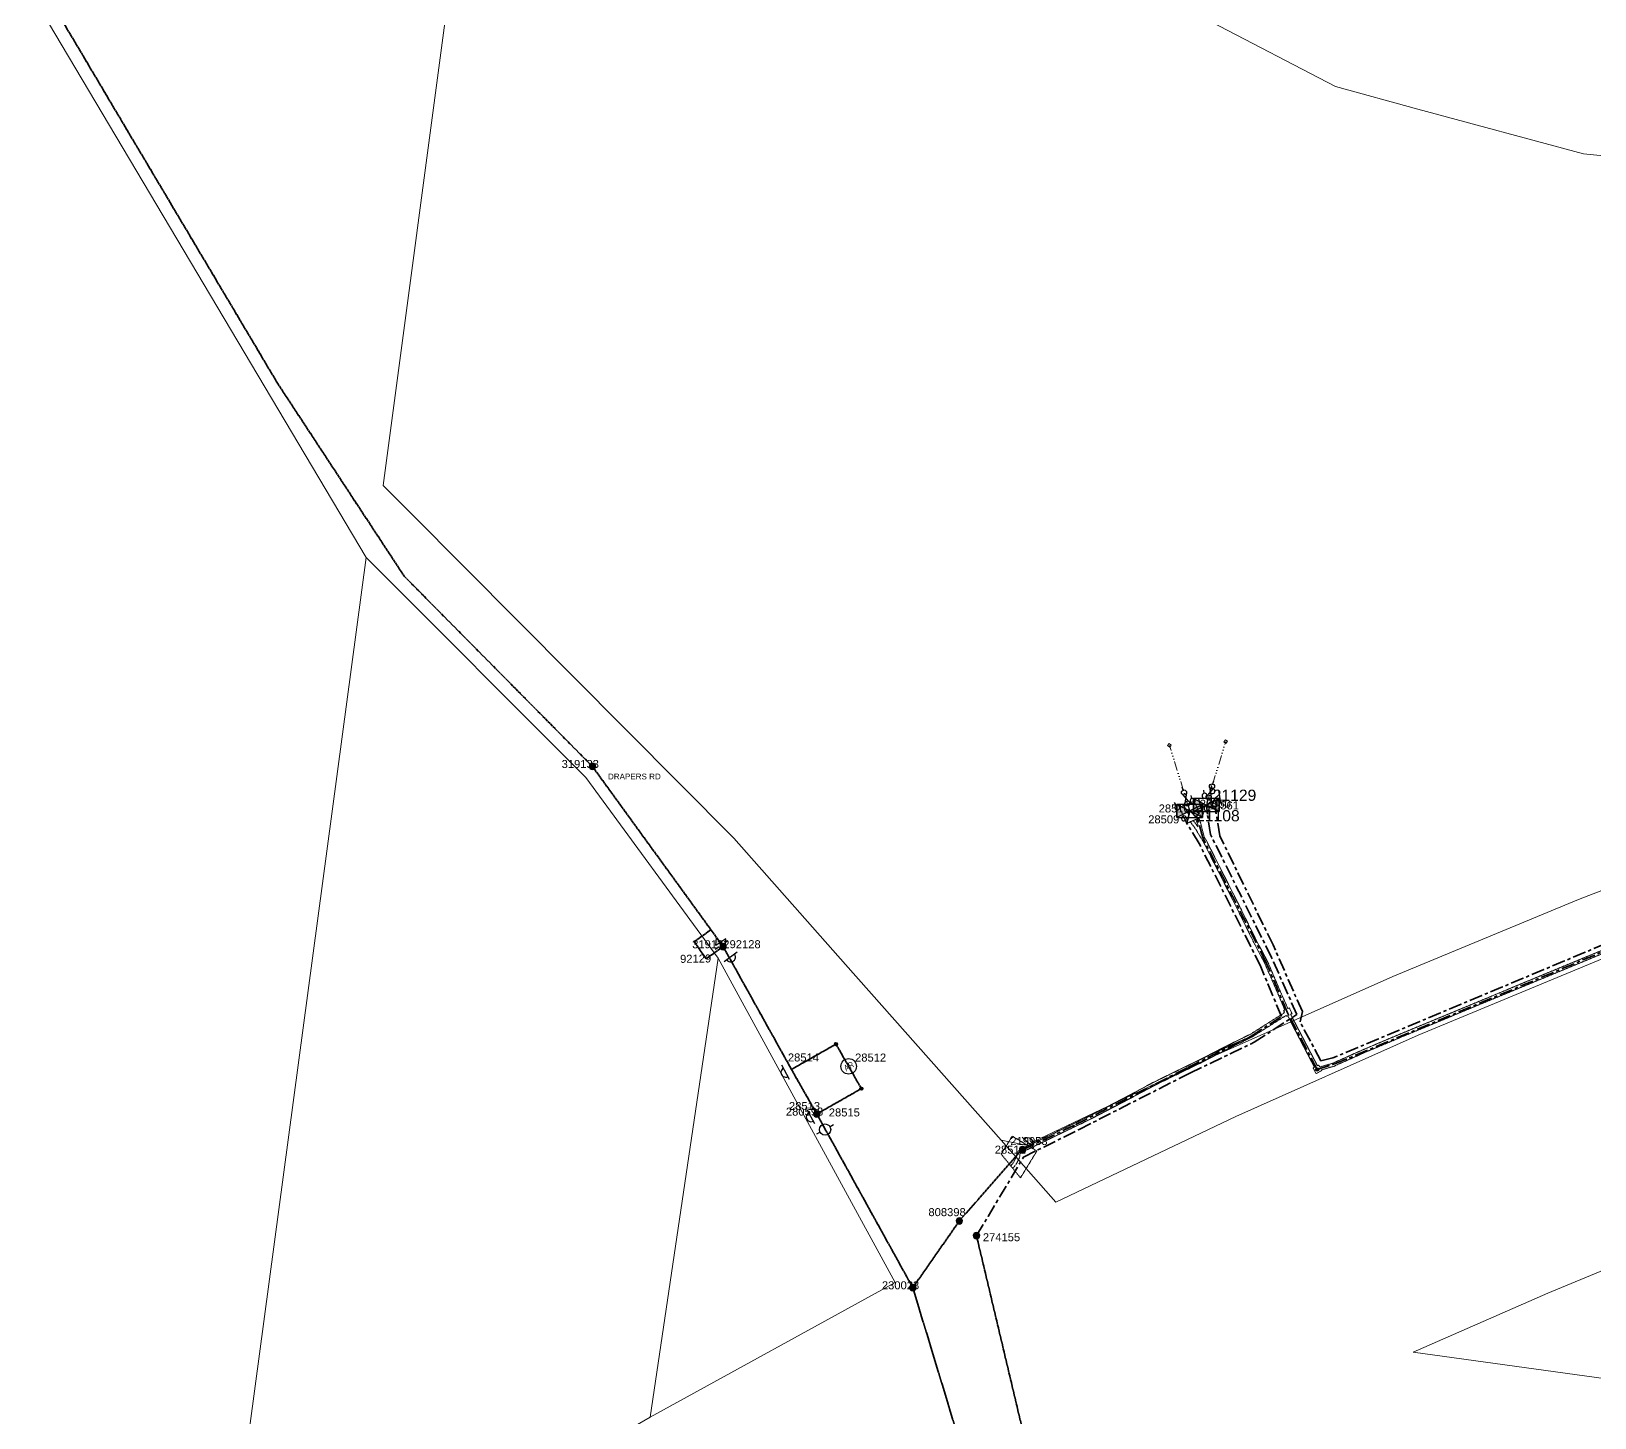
# Model space of a CAD drawing. Header units: metres. Extents: x 264899 to 270320, y 6185871 to 6191197.
# Drawn here: x 267685.9 to 268174.3, y 6188093.3 to 6188526.4 of the extents above; entities that cross this region are included whole.
import ezdxf
from ezdxf.enums import TextEntityAlignment as Align

# ---------------------------------------------------------------- set-up
doc = ezdxf.new("R2010")
doc.units = ezdxf.units.M
for name, pattern in [('Cable Exist OH', [1, 1, 0]), ('Cable Exist UG', [7, 4, -1, 1, -1]), ('DASHED', [19.05, 12.7, -6.35]), ('HIDDEN2', [0.1875, 0.125, -0.0625]), ('PHANTOMX2', [6.6, 3, -0.75, 0.2, -0.75, 0.2, -0.75, 0.2, -0.75])]:
    doc.linetypes.add(name, pattern=pattern)
doc.layers.get('0').update_dxf_attribs({"color": 6})
for name, color, linetype, lineweight in [('_User_HV_Exist', 1, 'Continuous', 35), ('Cadastre Land Parcels_SP_EXT', 118, 'Continuous', 15), ('Cadastre Other Property_SP_EXT', 138, 'DASHED', 15), ('Cadastre Roads_SP_EXT', 218, 'Continuous', 15), ('Mains_HV_EXT', 13, 'Continuous', 25), ('Services_SP_EXT', 42, 'PHANTOMX2', 20)]:
    doc.layers.add(name, color=color, linetype=linetype, lineweight=lineweight)
for name, color, linetype in [('Equip_HV_EXT', 7, 'Continuous'), ('Equip_LV_EXT', 7, 'Continuous'), ('Equip_SP_HV_EXT', 7, 'Continuous'), ('Sub_SP_EXT', 7, 'Continuous'), ('SupportsOH_SP_TR_HV_LV_SL_EXT', 7, 'Continuous')]:
    doc.layers.add(name, color=color, linetype=linetype)
doc.layers.get('0').freeze()
doc.styles.add('HVSW_LABEL', font='arial.ttf', dxfattribs={"height": 3.5})
doc.styles.add('POLE_LABEL', font='arial.ttf', dxfattribs={"height": 2})
doc.styles.get("Standard").update_dxf_attribs({"font": 'arial.ttf'})
doc.styles.add('SWITCH_LABEL', font='arial.ttf', dxfattribs={"height": 2})

# ---------------------------------------------------------------- blocks, each defined once
blk = doc.blocks.new('SUB_PADMOUNT_EXT')
at = {"ltscale": 10}
h = blk.add_hatch(color=256, dxfattribs=at)
h.dxf.hatch_style = 1
h.paths.add_polyline_path([(4, -2), (0, 0), (4, 2)])
h.paths.add_polyline_path([(-4, -2), (-4, 2), (0, 0)])
blk.add_line((4, 2), (-4, -2))
blk.add_lwpolyline([(-4, -2), (4, -2), (4, 2), (-4, 2)], close=True)
at = {"ltscale": 10, "flags": 128}
for points in [[(-4, -2), (-4, 2), (0, 0)], [(4, -2), (0, 0), (4, 2)]]:
    blk.add_lwpolyline(points, close=True, dxfattribs=at)
at = {"flags": 8}
blk.add_attdef('ASSET_NUM', text='', height=2.5, dxfattribs=at).set_placement((0, 5), align=Align.MIDDLE_CENTER)
for tag, flags, p in [('STREET_CODE', 9, (1.5, 0)), ('OPERATING_VOLTAGE', 9, (1.5, -0.4)), ('ORIENTATION', 9, (1.5, -0.6)), ('OWNED_BY', 9, (1.5, -0.8)), ('OPERATED_BY', 9, (1.5, -1)), ('CONSTRUCTED_VOLTAGE', 9, (1.5, -1.4)), ('SECONDARY_VOLTAGE', 9, (1.5, -1.6)), ('STATE', 9, (1.5, -1.8)), ('SUBSTATION_TYPE', 9, (1.5, -2.2)), ('SUBURB', 9, (1.5, -2.8)), ('STREETNAME', 9, (1.5, -3)), ('Z', 1, (1.5, -3.6)), ('NO_PHASES', 9, (1.5, -0.2)), ('MAINTAINED_BY', 9, (1.5, -1.2)), ('PARENT', 9, (1.5, -2)), ('USAGE', 9, (1.5, -2.4)), ('LEGEND', 9, (1.5, -2.6)), ('LOCATION', 9, (1.5, -3.2)), ('NOTES', 9, (1.5, -3.4))]:
    blk.add_attdef(tag, text='', height=0.2, dxfattribs=dict(flags=flags)).set_placement(p, align=Align.MIDDLE_LEFT)
blk = doc.blocks.new('CCP_EXT')
blk.add_wipeout([(0, 0.57), (0.57, 0), (0, -0.57), (-0.57, 0)])
blk.add_lwpolyline([(-0.57, 0), (0, 0.57), (0.57, 0), (0, -0.57), (-0.57, 0)])
at = {"flags": 1}
blk.add_attdef('Z', (0, 0), '', height=0.2, dxfattribs=at)
at = {"flags": 9}
for tag, p in [('CCP_TYPE', (0, 0)), ('CONSTRUCTED_VOLTAGE', (0, -0.2)), ('OPERATING_VOLTAGE', (0, -0.6)), ('ORIENTATION', (0, -0.8)), ('OWNED_BY', (0, -1)), ('STATE', (0, -1.8)), ('NO_PHASES', (0, -0.4)), ('USAGE', (0, -1.2)), ('LEGEND', (0, -1.4)), ('LIFE_SUPPORT', (0, -1.6)), ('NOTES', (0, -2))]:
    blk.add_attdef(tag, text='', height=0.2, dxfattribs=at).set_placement(p, align=Align.MIDDLE_LEFT)
blk = doc.blocks.new('AUTO_RECLOSER_EXT')
at = {"flags": 1}
blk.add_attdef('Z', (0, 0), '', height=0.2, dxfattribs=at)
at = {"style": 'SWITCH_LABEL'}
for tag, height, flags, p in [('ASSET_NUM', 2.5, 8, (2, 2)), ('STREET_CODE', 0.2, 9, (0, -0.2))]:
    blk.add_attdef(tag, text='', height=height, dxfattribs=dict(at, flags=flags)).set_placement(p, align=Align.MIDDLE_LEFT)
at = {"flags": 9}
for tag, p in [('CONSTRUCTED_VOLTAGE', (0, -0.4)), ('OPERATING_VOLTAGE', (0, -0.8)), ('ORIENTATION', (0, -1)), ('OWNED_BY', (0, -1.2)), ('STATE', (0, -1.4)), ('STREETNAME', (0, -2.2)), ('SUBURB', (0, -2.4)), ('NO_PHASES', (0, -0.6)), ('USAGE', (0, -1.6)), ('LEGEND', (0, -1.8)), ('LOCATION', (0, -2)), ('NOTES', (0, -2.6))]:
    blk.add_attdef(tag, text='', height=0.2, dxfattribs=at).set_placement(p, align=Align.MIDDLE_LEFT)
blk.add_wipeout([(0, 2.43), (-0.3, 2.41), (-0.6, 2.35), (-0.89, 2.26), (-1.17, 2.13), (-1.42, 1.96), (-1.66, 1.77), (-1.87, 1.55), (-2.05, 1.3), (-2.19, 1.04), (-2.31, 0.75), (-2.38, 0.46), (-2.42, 0.16), (-2.42, -0.15), (-2.38, -0.45), (-2.31, -0.75), (-2.2, -1.03), (-2.05, -1.3), (-1.87, -1.54), (-1.66, -1.77), (-1.43, -1.96), (-1.17, -2.12), (-0.9, -2.25), (-0.61, -2.35), (-0.31, -2.41), (0, -2.43), (0.3, -2.41), (0.6, -2.35), (0.89, -2.26), (1.17, -2.13), (1.42, -1.96), (1.66, -1.77), (1.87, -1.55), (2.05, -1.3), (2.19, -1.04), (2.31, -0.75), (2.38, -0.46), (2.42, -0.16), (2.42, 0.15), (2.38, 0.45), (2.31, 0.75), (2.2, 1.03), (2.05, 1.3), (1.87, 1.54), (1.66, 1.77), (1.43, 1.96), (1.17, 2.12), (0.9, 2.25), (0.61, 2.35), (0.31, 2.41)])
blk.add_circle((0, 0), 2.43)
at = {"insert": (0, 0), "char_height": 2, "width": 3.6298, "attachment_point": 5}
blk.add_mtext('{\\Fisocp|c0;AR}', dxfattribs=at)
blk = doc.blocks.new('POLE_EXT')
blk.add_hatch(color=256).paths.add_polyline_path([(-1, 0, 1), (1, 0, 1)])
blk.add_lwpolyline([(-1, 0, 1), (1, 0, 1)], format="xyb", close=True)
at = {"flags": 8}
blk.add_attdef('pNumber', text='', height=2, dxfattribs=at).set_placement((2.5, 2.5), align=Align.MIDDLE_CENTER)
at = {"style": 'POLE_LABEL', "flags": 9}
for tag, p in [('STRUCTURE_PLANT_NUMBER', (1.35, 0.03)), ('STREET_CODE', (1.35, -0.2))]:
    blk.add_attdef(tag, text='', height=0.2, dxfattribs=at).set_placement(p, align=Align.MIDDLE_LEFT)
at = {"flags": 9}
for tag, p in [('OWNED_BY', (1.35, -0.4)), ('SPECIAL_USE', (1.35, -0.8)), ('STATE', (1.35, -1)), ('cLV', (1.35, -1.4)), ('hDepth', (1.35, -1.6)), ('hDia', (1.35, -1.8)), ('cHV', (1.35, -2)), ('cLinedev', (1.35, -3.4)), ('pExisting', (1.35, -3.8)), ('pFooting', (1.35, -4.4)), ('pNew', (1.35, -4.6)), ('PARENT', (1.35, -0.6)), ('USAGE', (1.35, -1.2)), ('LBRACKET', (1.35, -2.2)), ('LExisting', (1.35, -2.4)), ('LANTNUMBER', (1.35, -2.6)), ('LOther', (1.35, -2.8)), ('LRemove', (1.35, -3)), ('LEGEND', (1.35, -3.2)), ('LOCATION', (1.35, -3.6)), ('PFNUMBER', (1.35, -4)), ('NEWPFNUMBER', (1.35, -4.2)), ('pRelocate', (1.35, -5)), ('pRemove', (1.35, -5.2)), ('pReplace', (1.35, -5.4)), ('pStay', (1.35, -5.6)), ('pType', (1.35, -5.8)), ('cspan', (1.35, -6)), ('STREETNAME', (1.35, -6.2)), ('SUBURB', (1.35, -6.4)), ('OPERATED_BY', (1.36, -7.01)), ('NOTES', (1.35, -6.6)), ('MAINTAINED_BY', (1.36, -6.81))]:
    blk.add_attdef(tag, text='', height=0.2, dxfattribs=at).set_placement(p, align=Align.MIDDLE_LEFT)
at = {"flags": 1}
blk.add_attdef('Z', (1.35, -7.33), '', height=0.2, dxfattribs=at)
blk = doc.blocks.new('LV_UG_DFUSE_CLOSED_EXT')
for points in [[(1, 0), (0, 0)], [(5.04, 0.73), (2.16, -0.72)], [(5.05, -0.71), (2.16, 0.72)], [(6.2, 0.01), (7.2, 0.01)]]:
    blk.add_lwpolyline(points)
for centre in [(1.8, 0), (5.4, 0.01)]:
    blk.add_circle(centre, 0.8)
at = {"flags": 9}
for tag, p in [('ACTUAL_STATUS', (0, 0)), ('CONSTRUCTED_VOLTAGE', (0, -0.2)), ('OPERATING_VOLTAGE', (0, -0.6)), ('ORIENTATION', (0, -0.8)), ('STATE', (0, -1)), ('SWITCH_TYPE', (0, -1.2)), ('NO_PHASES', (0, -0.4)), ('USAGE', (0, -1.4)), ('NOTES', (0, -1.6))]:
    blk.add_attdef(tag, text='', height=0.2, dxfattribs=at).set_placement(p, align=Align.MIDDLE_LEFT)
at = {"flags": 1}
blk.add_attdef('Z', (0, 0), '', height=0.2, dxfattribs=at)
blk = doc.blocks.new('HV_USL_CLOSED_EXT')
at = {"layer": 'Equip_SP_HV_EXT'}
blk.add_line((4, 2.5), (4, -2.5), dxfattribs=at)
blk.add_arc((4, 0), 1.5, 270, 90, dxfattribs=at)
at = {"layer": 'Equip_SP_HV_EXT', "width": 0.9, "flags": 8}
blk.add_attdef('ASSET_NUM', text='', height=2, rotation=270, dxfattribs=at).set_placement((9.5, 0), align=Align.MIDDLE_CENTER)
at = {"layer": 'Equip_SP_HV_EXT'}
for tag, flags, p in [('ACTUAL_STATUS', 9, (0, 1.55)), ('STREET_CODE', 9, (0, 1.75)), ('CONSTRUCTED_VOLTAGE', 9, (0, 1.35)), ('NO_PHASES', 9, (0, 1.15)), ('OPERATING_VOLTAGE', 9, (0, 0.95)), ('ORIENTATION', 9, (0, 0.75)), ('OWNED_BY', 9, (0, 0.55)), ('OPERATED_BY', 9, (0, 0.35)), ('MAINTAINED_BY', 9, (0, 0.15)), ('STATE', 9, (0, -0.05)), ('Z', 1, (0, -1.85)), ('SWITCH_TYPE', 9, (0, -0.25)), ('USAGE', 9, (0, -0.45)), ('LEGEND', 9, (0, -0.65)), ('LOCATION', 9, (0, -0.85)), ('STREETNAME', 9, (0, -1.05)), ('SUBURB', 9, (0, -1.25)), ('NOTES', 9, (0, -1.45)), ('LABEL_ALIGNMENT', 9, (0, -1.65))]:
    blk.add_attdef(tag, text='', height=0.1, dxfattribs=dict(at, flags=flags)).set_placement(p, align=Align.MIDDLE_LEFT)
blk = doc.blocks.new('HV_ABS_OPEN_EXT')
at = {"ltscale": 10}
for p, q in [((7.5, 3), (7.5, 1.75)), ((7.5, -1.75), (7.5, -3))]:
    blk.add_line(p, q, dxfattribs=at)
blk.add_circle((7.5, 0), 1.75, dxfattribs=at)
at = {"style": 'HVSW_LABEL', "width": 0.9, "flags": 8}
blk.add_attdef('ASSET_NUM', text='', height=2.5, rotation=270, dxfattribs=at).set_placement((13, 0), align=Align.MIDDLE_CENTER)
at = {"flags": 1}
blk.add_attdef('Z', (0, 0), '', height=0.2, dxfattribs=at)
at = {"flags": 9}
for tag, p in [('ACTUAL_STATUS', (0, -0.4)), ('CONSTRUCTED_VOLTAGE', (0, -0.6)), ('OPERATING_VOLTAGE', (0, -1)), ('ORIENTATION', (0, -1.2)), ('OWNED_BY', (0, -1.4)), ('STATE', (0, -1.6)), ('SWITCH_TYPE', (0, -1.8)), ('STREETNAME', (0, -2.6)), ('SUBURB', (0, -2.8)), ('NO_PHASES', (0, -0.8)), ('USAGE', (0, -2)), ('LEGEND', (0, -2.2)), ('LOCATION', (0, -2.4)), ('NOTES', (0, -3))]:
    blk.add_attdef(tag, text='', height=0.2, dxfattribs=at).set_placement(p, align=Align.MIDDLE_LEFT)
at = {"style": 'HVSW_LABEL', "flags": 9}
blk.add_attdef('STREET_CODE', text='', height=0.2, dxfattribs=at).set_placement((0, -0.2), align=Align.MIDDLE_LEFT)
blk = doc.blocks.new('SWG_HOLEC_SU_EXT')
blk.add_line((1.8, -2), (5.8, -2))
for points in [[(1, 0), (0, 0)], [(6.6, 0), (7.6, 0)]]:
    blk.add_lwpolyline(points)
for points in [[(1.8, -0.8, 1), (1.8, 0.8, 1)], [(5.8, -0.8, 1), (5.8, 0.8, 1)]]:
    blk.add_lwpolyline(points, format="xyb", close=True)
at = {"style": 'SWITCH_LABEL', "flags": 8}
blk.add_attdef('ASSET_NUM', text='', height=2.5, rotation=179.9544, dxfattribs=at).set_placement((-2.4, 0), align=Align.MIDDLE_LEFT)
at = {"flags": 1}
blk.add_attdef('Z', (0, 0), '', height=0.2, dxfattribs=at)
at = {"flags": 9}
for tag, p in [('ACTUAL_STATUS', (0, -0.4)), ('CONSTRUCTED_VOLTAGE', (0, -0.6)), ('OPERATING_VOLTAGE', (0, -1)), ('ORIENTATION', (0, -1.2)), ('OWNED_BY', (0, -1.4)), ('STATE', (0, -1.8)), ('SWITCH_TYPE', (0, -2)), ('STREETNAME', (0, -2.6)), ('SUBURB', (0, -2.8)), ('NO_PHASES', (0, -0.8)), ('PARENT', (0, -1.6)), ('USAGE', (0, -2.2)), ('LOCATION', (0, -2.4)), ('NOTES', (0, -3))]:
    blk.add_attdef(tag, text='', height=0.2, dxfattribs=at).set_placement(p, align=Align.MIDDLE_LEFT)
at = {"style": 'SWITCH_LABEL', "flags": 9}
blk.add_attdef('STREET_CODE', text='', height=0.2, dxfattribs=at).set_placement((0, -0.2), align=Align.MIDDLE_LEFT)
blk = doc.blocks.new('HV_DOF_OPEN_EXT')
for p, q in [((0, 8.82), (0, 7.86)), ((0, 4.98), (0, 4.02))]:
    blk.add_line(p, q)
blk.add_lwpolyline([(0.92, 7.09), (-0.92, 8.63), (-0.92, 4.88), (-2.77, 6.42)], close=True)
for tag, height, flags, p in [('STREET_CODE', 0.2, 9, (1.5, 0)), ('ASSET_NUM', 2.5, 8, (2, 2)), ('ACTUAL_STATUS', 0.2, 9, (1.5, -0.2)), ('CONSTRUCTED_VOLTAGE', 0.2, 9, (1.5, -0.4)), ('OPERATING_VOLTAGE', 0.2, 9, (1.5, -0.8)), ('ORIENTATION', 0.2, 9, (1.5, -1)), ('OWNED_BY', 0.2, 9, (1.5, -1.2)), ('OPERATED_BY', 0.2, 9, (1.5, -1.4)), ('STATE', 0.2, 9, (1.5, -1.8)), ('SWITCH_TYPE', 0.2, 9, (1.5, -2)), ('STREETNAME', 0.2, 9, (1.5, -2.8)), ('SUBURB', 0.2, 9, (1.5, -3)), ('Z', 0.2, 1, (1.5, -3.6)), ('NO_PHASES', 0.2, 9, (1.5, -0.6)), ('MAINTAINED_BY', 0.2, 9, (1.5, -1.6)), ('USAGE', 0.2, 9, (1.5, -2.2)), ('LEGEND', 0.2, 9, (1.5, -2.4)), ('LOCATION', 0.2, 9, (1.5, -2.6)), ('NOTES', 0.2, 9, (1.5, -3.2)), ('LABEL_ALIGNMENT', 0.2, 9, (1.5, -3.4))]:
    blk.add_attdef(tag, text='', height=height, dxfattribs=dict(flags=flags)).set_placement(p, align=Align.MIDDLE_LEFT)
blk = doc.blocks.new('CONNECTOR_NODE_EXT')
h = blk.add_hatch(color=256)
edge = h.paths.add_edge_path()
edge.add_arc((0, 0), 0.5, 0, 360)
blk.add_circle((0, 0), 0.5)
at = {"flags": 1}
blk.add_attdef('Z', (0, 0), '', height=0.2, dxfattribs=at)
at = {"flags": 9}
for tag, p in [('CONNECTOR_TYPE', (0, 0)), ('CONSTRUCTED_VOLTAGE', (0, -0.2)), ('OPERATING_VOLTAGE', (0, -0.6)), ('ORIENTATION', (0, -0.8)), ('SUBTYPE', (0, -1)), ('NO_PHASES', (0, -0.4)), ('USAGE', (0, -1.2)), ('NOTES', (0, -1.4))]:
    blk.add_attdef(tag, text='', height=0.2, dxfattribs=at).set_placement(p, align=Align.MIDDLE_LEFT)

msp = doc.modelspace()

# ---------------------------------------------------------------- linework, layer by layer
at = {"layer": '_User_HV_Exist', "linetype": 'Cable Exist OH'}
for points in [[(267265.89, 6189064.09), (267253.22, 6188969.31), (267243.85, 6188899.07), (267258.53, 6188866.43), (267327.07, 6188812.82), (267395.62, 6188759.2), (267461.82, 6188708), (267522.04, 6188692.09), (267612.2, 6188661.21), (267660.64, 6188588.69), (267714.16, 6188498.37), (267762.86, 6188416.41), (267802.44, 6188356.14), (267861.21, 6188296.74)], [(267861.21, 6188296.74), (267902.07, 6188240.43)], [(267898.32, 6188245.74), (267893.03, 6188241.96), (267894.89, 6188239.36)], [(267902.04, 6188240.41), (267896.75, 6188236.63), (267894.89, 6188239.23)], [(267902.08, 6188240.43), (267923.41, 6188202.06)], [(267925.15, 6188203.05), (267923.41, 6188202.06)], [(267923.41, 6188202.06), (267930.34, 6188189.88)], [(267945.24, 6188196.06), (267933.07, 6188189.13)], [(267930.34, 6188189.88), (267931.33, 6188188.14)], [(267933.07, 6188189.13), (267931.33, 6188188.14)], [(267931.33, 6188188.14), (267961.32, 6188133.88)], [(267961.32, 6188133.88), (267975.85, 6188154.73), (267994.76, 6188176.32)], [(267994.7, 6188176.39), (267995.61, 6188176.94)], [(267981.21, 6188150.14), (268017.68, 6187996.36)], [(267988.86, 6188043.13), (267961.32, 6188133.88)]]:
    msp.add_lwpolyline(points, dxfattribs=at)
at = {"layer": '_User_HV_Exist', "linetype": 'Cable Exist UG'}
for points in [[(268087.65, 6188202.07), (268093.18, 6188203.8), (268178.14, 6188239.38), (268189.28, 6188245.99), (268274.01, 6188277.77), (268291.99, 6188284.76), (268295.05, 6188286.3), (268296.05, 6188289.42), (268296.88, 6188293.03), (268297.26, 6188298.5), (268311.38, 6188424.92), (268311.87, 6188429.89)], [(268053.35, 6188281.8), (268053.03, 6188284.66)], [(268055.89, 6188283.29), (268053.03, 6188284.66)], [(268296.77, 6188285.34), (268293.4, 6188283.27), (268252.33, 6188267.57), (268209.8, 6188251.6), (268189.99, 6188244.12), (268177.79, 6188241.36), (268092.52, 6188205.65), (268088.8, 6188204.73), (268082.32, 6188216.89), (268083.01, 6188220.13), (268073.87, 6188240.97), (268057.21, 6188275.03), (268055.89, 6188283.29)], [(267981.21, 6188150.14), (267995.94, 6188174.7), (268013.32, 6188183.33), (268047.89, 6188200.91), (268068.01, 6188210.57), (268081.28, 6188219.21), (268073.4, 6188237.04), (268054.3, 6188275.48), (268053.35, 6188281.8)], [(267995.61, 6188176.94), (268012.27, 6188184.84), (268047.23, 6188202.68), (268066.99, 6188212.43), (268076.5, 6188218.6), (268070.04, 6188234.14), (268050.79, 6188272.64), (268046.97, 6188278.93)], [(268046.97, 6188278.93), (268047.84, 6188282.81)], [(268050.23, 6188280.34), (268047.84, 6188282.81)], [(268087.65, 6188202.07), (268078.38, 6188219.78), (268071.75, 6188235.41), (268051.93, 6188274.38), (268050.23, 6188280.34)]]:
    msp.add_lwpolyline(points, dxfattribs=at)
at = {"layer": 'Cadastre Land Parcels_SP_EXT', "linetype": 'Continuous'}
for points in [[(268170.82, 6188488.08), (268119.05, 6188502), (268093.38, 6188509.08), (268015.67, 6188549.61), (267962.91, 6188568.68), (267934.66, 6188591.97), (267924.7, 6188617.44), (267881.92, 6188667.88), (267837.97, 6188700.16), (267795.9, 6188384.45), (267804.5, 6188375.79), (267905.44, 6188274.27), (267940.34, 6188234.87), (267988.97, 6188179.99), (267996.76, 6188178.4), (268053.91, 6188205.57), (268111.28, 6188231.1), (268169.28, 6188255.17), (268227.76, 6188277.71), (268262.32, 6188290.54), (268293.13, 6188509.45), (268222.69, 6188487.95), (268196.93, 6188485.43), (268170.82, 6188488.08)], [(267810.66, 6188053.68), (267879.32, 6188093.43), (267900.53, 6188236.82), (267859.15, 6188293.28), (267790.51, 6188362.02), (267743.61, 6188011.37), (267810.66, 6188053.68)], [(268062.26, 6188187.4), (268119.17, 6188212.72), (268176.71, 6188236.6), (268234.83, 6188259.01), (268259.15, 6188268.04), (268262.32, 6188290.54), (268227.76, 6188277.71), (268169.28, 6188255.17), (268111.28, 6188231.1), (268053.91, 6188205.57), (267996.76, 6188178.4), (267988.97, 6188179.99), (268006.01, 6188160.65), (268062.26, 6188187.4)], [(267955.85, 6188135.48), (267900.53, 6188236.82), (267879.32, 6188093.43), (267955.85, 6188135.48)], [(268244.93, 6188166.64), (268202.14, 6188149.82), (268159.69, 6188132.17), (268117.58, 6188113.71), (268235.18, 6188097.53), (268244.93, 6188166.64)]]:
    msp.add_lwpolyline(points, close=True, dxfattribs=at)
msp.add_lwpolyline([(267327.77, 6187696.22), (267631.33, 6187934.79), (267635.7, 6187955.49), (267663.56, 6187977.68), (267688.57, 6187974.24), (267743.61, 6188011.37), (267790.51, 6188362.02), (267657.36, 6188586.07), (267657.36, 6188586.07), (267579.72, 6188668.75), (267571.15, 6188659.08), (267561.41, 6188579.96), (267527.08, 6188531.45), (267523.81, 6188504.82), (267529.06, 6188472.76), (267412.03, 6188492.79), (267211.89, 6188529.5), (267192.01, 6188532.67), (267173.46, 6188390.93), (266708.89, 6188450.94)], dxfattribs=at)
at = {"layer": 'Cadastre Other Property_SP_EXT', "linetype": 'HIDDEN2'}
for points in [[(268046.8, 6188278.86), (268048.95, 6188279.82), (268049.74, 6188280.16), (268051.39, 6188280.81), (268049.26, 6188285.88), (268044.65, 6188283.93), (268046.8, 6188278.86)], [(268049.61, 6188277.25), (268050.75, 6188275.33), (268052.03, 6188273.28), (268062.23, 6188253.13), (268067.83, 6188241.74), (268071.29, 6188235.18), (268077.56, 6188220.65), (268077.15, 6188220.48), (268077.46, 6188219.82), (268066.9, 6188213.12), (268058.98, 6188209.22), (268053.88, 6188206.6), (268068.72, 6188213.12), (268077.87, 6188218.9), (268077.97, 6188218.65), (268078.44, 6188218.84), (268079.05, 6188217.67), (268079.97, 6188218.07), (268079.33, 6188219.27), (268079.79, 6188219.46), (268078.98, 6188221.29), (268078.46, 6188221.07), (268072.2, 6188235.6), (268068.72, 6188242.19), (268063.14, 6188253.55), (268052.9, 6188273.78), (268052.36, 6188274.65), (268051.26, 6188278.96), (268050.66, 6188280.55), (268049.74, 6188280.16), (268050.31, 6188278.66), (268050.44, 6188277.81), (268048.95, 6188279.82), (268048, 6188279.42), (268049.61, 6188277.25)], [(268252.28, 6188267.07), (268252.45, 6188268.21), (268189.34, 6188244.55), (268114.52, 6188213.51), (268102.53, 6188208.46), (268092.44, 6188203.97), (268088.46, 6188202.83), (268088.14, 6188203.44), (268087.71, 6188203.2), (268079.97, 6188218.07), (268079.05, 6188217.67), (268086.81, 6188202.74), (268086.37, 6188202.51), (268087.3, 6188200.74), (268089.07, 6188201.67), (268088.94, 6188201.91), (268092.8, 6188203.03), (268102.94, 6188207.55), (268114.9, 6188212.59), (268189.7, 6188243.61), (268252.28, 6188267.07)], [(267994.89, 6188177.05), (267993.81, 6188176.11), (267993.73, 6188174.85), (267992.92, 6188173.22), (267991.93, 6188171.88), (267992.58, 6188171.12), (267993.75, 6188172.72), (267994.69, 6188174.61), (267994.75, 6188175.65), (267995.44, 6188176.21), (268016.84, 6188186.54), (268030.28, 6188193.56), (268036.8, 6188197.06), (268044.47, 6188200.81), (268051.71, 6188204.33), (268059.43, 6188208.33), (268067.39, 6188212.25), (268068.72, 6188213.12), (268054.76, 6188206.99), (268051.27, 6188205.23), (268044.79, 6188202.1), (268036.34, 6188197.95), (268029.81, 6188194.44), (268021.32, 6188189.99), (268016.39, 6188187.44), (267994.89, 6188177.05)], [(267994.97, 6188168.2), (268000.07, 6188176.56), (267992.38, 6188181.24), (267988.94, 6188175.59), (267994.97, 6188168.2)]]:
    msp.add_lwpolyline(points, close=True, dxfattribs=at)
at = {"layer": 'Mains_HV_EXT', "linetype": 'Cable Exist OH'}
for points in [[(267265.89, 6189064.09), (267253.22, 6188969.31), (267243.85, 6188899.07), (267258.53, 6188866.43), (267327.07, 6188812.82), (267395.62, 6188759.2), (267461.82, 6188708), (267522.04, 6188692.09), (267612.2, 6188661.21), (267660.64, 6188588.69), (267714.16, 6188498.37), (267762.86, 6188416.41), (267802.44, 6188356.14), (267861.21, 6188296.74)], [(267861.21, 6188296.74), (267902.07, 6188240.43)], [(267898.32, 6188245.74), (267893.03, 6188241.96), (267894.89, 6188239.36)], [(267902.04, 6188240.41), (267896.75, 6188236.63), (267894.89, 6188239.23)], [(267902.08, 6188240.43), (267923.41, 6188202.06)], [(267925.15, 6188203.05), (267923.41, 6188202.06)], [(267923.41, 6188202.06), (267930.34, 6188189.88)], [(267945.24, 6188196.06), (267933.07, 6188189.13)], [(267930.34, 6188189.88), (267931.33, 6188188.14)], [(267933.07, 6188189.13), (267931.33, 6188188.14)], [(267931.33, 6188188.14), (267961.32, 6188133.88)], [(267961.32, 6188133.88), (267975.85, 6188154.73), (267994.76, 6188176.32)], [(267994.7, 6188176.39), (267995.61, 6188176.94)], [(267981.21, 6188150.14), (268017.68, 6187996.36)], [(267988.86, 6188043.13), (267961.32, 6188133.88)]]:
    msp.add_lwpolyline(points, dxfattribs=at)
at = {"layer": 'Mains_HV_EXT', "linetype": 'Cable Exist UG'}
for points in [[(268087.65, 6188202.07), (268093.18, 6188203.8), (268178.14, 6188239.38), (268189.28, 6188245.99), (268274.01, 6188277.77), (268291.99, 6188284.76), (268295.05, 6188286.3), (268296.05, 6188289.42), (268296.88, 6188293.03), (268297.26, 6188298.5), (268311.38, 6188424.92), (268311.87, 6188429.89)], [(268053.35, 6188281.8), (268053.03, 6188284.66)], [(268055.89, 6188283.29), (268053.03, 6188284.66)], [(268296.77, 6188285.34), (268293.4, 6188283.27), (268252.33, 6188267.57), (268209.8, 6188251.6), (268189.99, 6188244.12), (268177.79, 6188241.36), (268092.52, 6188205.65), (268088.8, 6188204.73), (268082.32, 6188216.89), (268083.01, 6188220.13), (268073.87, 6188240.97), (268057.21, 6188275.03), (268055.89, 6188283.29)], [(267981.21, 6188150.14), (267995.94, 6188174.7), (268013.32, 6188183.33), (268047.89, 6188200.91), (268068.01, 6188210.57), (268081.28, 6188219.21), (268073.4, 6188237.04), (268054.3, 6188275.48), (268053.35, 6188281.8)], [(267995.61, 6188176.94), (268012.27, 6188184.84), (268047.23, 6188202.68), (268066.99, 6188212.43), (268076.5, 6188218.6), (268070.04, 6188234.14), (268050.79, 6188272.64), (268046.97, 6188278.93)], [(268046.97, 6188278.93), (268047.84, 6188282.81)], [(268050.23, 6188280.34), (268047.84, 6188282.81)], [(268087.65, 6188202.07), (268078.38, 6188219.78), (268071.75, 6188235.41), (268051.93, 6188274.38), (268050.23, 6188280.34)]]:
    msp.add_lwpolyline(points, dxfattribs=at)

# ---------------------------------------------------------------- block references
at = {"layer": 'Equip_HV_EXT'}
for p in [(267861.21, 6188296.74), (268087.65, 6188202.07), (267945.24, 6188196.06)]:
    msp.add_blockref('CONNECTOR_NODE_EXT', p, dxfattribs=at)
ref = msp.add_blockref('SWG_HOLEC_SU_EXT', (268050.23, 6188280.34), dxfattribs=dict(at, rotation=105.1240073343277))
ref.add_attrib('ASSET_NUM', '28510', dxfattribs={"layer": '0', "height": 2.5, "style": 'SWITCH_LABEL'}).set_placement((268047.84, 6188281.59), align=Align.BOTTOM_RIGHT)
ref = msp.add_blockref('SWG_HOLEC_SU_EXT', (268053.35, 6188281.8), dxfattribs=dict(at, rotation=98.63713142254142))
ref.add_attrib('ASSET_NUM', '28560', dxfattribs={"layer": '0', "height": 2.5, "style": 'SWITCH_LABEL'}).set_placement((268050.95, 6188283.05), align=Align.BOTTOM_LEFT)
ref = msp.add_blockref('SWG_HOLEC_SU_EXT', (268055.89, 6188283.29), dxfattribs=dict(at, rotation=99.41828241863406))
ref.add_attrib('ASSET_NUM', '28561', dxfattribs={"layer": '0', "height": 2.5, "style": 'SWITCH_LABEL'}).set_placement((268053.49, 6188284.54), align=Align.MIDDLE_LEFT)
ref = msp.add_blockref('SWG_HOLEC_SU_EXT', (268046.97, 6188278.93), dxfattribs=dict(at, rotation=121.1485810215748))
ref.add_attrib('ASSET_NUM', '28509', dxfattribs={"layer": '0', "height": 2.5, "style": 'SWITCH_LABEL'}).set_placement((268044.57, 6188280.18), align=Align.MIDDLE_RIGHT)
at = {"layer": 'Equip_LV_EXT'}
for p, rotation in [((268047.65, 6188283.41), 107.2276285775176), ((268053.22, 6188285.3), 73.04846093044353)]:
    msp.add_blockref('LV_UG_DFUSE_CLOSED_EXT', p, dxfattribs=dict(at, rotation=rotation))
at = {"layer": 'Equip_SP_HV_EXT'}
ref = msp.add_blockref('HV_DOF_OPEN_EXT', (267896.31, 6188237.24), dxfattribs=dict(at, rotation=304.6118297085653))
ref.add_attrib('ASSET_NUM', '92129', dxfattribs={"layer": '0', "height": 2.5, "rotation": 0.8564}).set_placement((267898.31, 6188237.99), align=Align.TOP_RIGHT)
ref = msp.add_blockref('HV_USL_CLOSED_EXT', (267902.08, 6188240.43), dxfattribs=dict(at, rotation=305.815790690972))
ref.add_attrib('ASSET_NUM', '92128', dxfattribs={"layer": '0', "height": 2.5}).set_placement((267904.08, 6188241.18), align=Align.MIDDLE_LEFT)
ref = msp.add_blockref('HV_USL_CLOSED_EXT', (267925.15, 6188203.05), dxfattribs=dict(at, rotation=208.446524531044))
ref.add_attrib('ASSET_NUM', '28514', dxfattribs={"layer": '0', "height": 2.5}).set_placement((267927.15, 6188203.8), align=Align.BOTTOM_CENTER)
ref = msp.add_blockref('HV_ABS_OPEN_EXT', (267930.34, 6188189.88), dxfattribs=dict(at, rotation=298.4827494945161))
ref.add_attrib('ASSET_NUM', '28513', dxfattribs={"layer": '0', "height": 2.5}).set_placement((267932.34, 6188190.63), align=Align.MIDDLE_RIGHT)
ref = msp.add_blockref('HV_USL_CLOSED_EXT', (267933.07, 6188189.14), dxfattribs=dict(at, rotation=208.446524531044))
ref.add_attrib('ASSET_NUM', '28515', dxfattribs={"layer": '0', "height": 2.5}).set_placement((267935.07, 6188189.88), align=Align.TOP_LEFT)
ref = msp.add_blockref('HV_USL_CLOSED_EXT', (267994.63, 6188176.25), dxfattribs=dict(at, rotation=48.01556324393998))
ref.add_attrib('ASSET_NUM', '28511', dxfattribs={"layer": '0', "height": 2.5}).set_placement((267996.63, 6188177), align=Align.MIDDLE_RIGHT)
at = {"layer": 'Sub_SP_EXT'}
ref = msp.add_blockref('SUB_PADMOUNT_EXT', (268053.03, 6188284.66), dxfattribs=at)
ref.add_attrib('ASSET_NUM', '21129', dxfattribs={"layer": '0', "height": 3.5}).set_placement((268055.03, 6188284.91), align=Align.BOTTOM_LEFT)
ref = msp.add_blockref('SUB_PADMOUNT_EXT', (268047.84, 6188282.81), dxfattribs=at)
ref.add_attrib('ASSET_NUM', '21108', dxfattribs={"layer": '0', "height": 3.5}).set_placement((268049.84, 6188283.06), align=Align.TOP_LEFT)
at = {"layer": 'SupportsOH_SP_TR_HV_LV_SL_EXT'}
ref = msp.add_blockref('POLE_EXT', (267861.26, 6188296.73), dxfattribs=at)
ref.add_attrib('ASSET_NUM', '319133', dxfattribs={"layer": '0', "height": 2.5, "style": 'POLE_LABEL'}).set_placement((267863.26, 6188297.48), align=Align.MIDDLE_RIGHT)
ref = msp.add_blockref('POLE_EXT', (267902.04, 6188240.41), dxfattribs=at)
ref.add_attrib('ASSET_NUM', '319132', dxfattribs={"layer": '0', "height": 2.5, "style": 'POLE_LABEL'}).set_placement((267904.04, 6188241.16), align=Align.MIDDLE_RIGHT)
ref = msp.add_blockref('POLE_EXT', (267931.33, 6188188.14), dxfattribs=at)
ref.add_attrib('ASSET_NUM', '280598', dxfattribs={"layer": '0', "height": 2.5, "style": 'POLE_LABEL'}).set_placement((267933.33, 6188188.89), align=Align.MIDDLE_RIGHT)
ref = msp.add_blockref('POLE_EXT', (267995.61, 6188176.94), dxfattribs=at)
ref.add_attrib('ASSET_NUM', '219953', dxfattribs={"layer": '0', "height": 2.5, "style": 'POLE_LABEL'}).set_placement((267997.61, 6188177.69), align=Align.BOTTOM_CENTER)
ref = msp.add_blockref('POLE_EXT', (267975.85, 6188154.73), dxfattribs=at)
ref.add_attrib('ASSET_NUM', '808398', dxfattribs={"layer": '0', "height": 2.5, "style": 'POLE_LABEL'}).set_placement((267977.85, 6188155.48), align=Align.BOTTOM_RIGHT)
ref = msp.add_blockref('POLE_EXT', (267981.21, 6188150.14), dxfattribs=at)
ref.add_attrib('ASSET_NUM', '274155', dxfattribs={"layer": '0', "height": 2.5, "style": 'POLE_LABEL'}).set_placement((267983.21, 6188150.89), align=Align.TOP_LEFT)
ref = msp.add_blockref('POLE_EXT', (267961.32, 6188133.88), dxfattribs=at)
ref.add_attrib('ASSET_NUM', '230023', dxfattribs={"layer": '0', "height": 2.5, "style": 'POLE_LABEL'}).set_placement((267963.32, 6188134.63), align=Align.MIDDLE_RIGHT)

# ---------------------------------------------------------------- texts
at = {"layer": 'Cadastre Roads_SP_EXT'}
msp.add_text('DRAPERS RD', height=1.8, dxfattribs=at).set_placement((267866.09, 6188292.66))

# ---------------------------------------------------------------- next in the draw order: block references
at = {"layer": 'Equip_SP_HV_EXT'}
ref = msp.add_blockref('AUTO_RECLOSER_EXT', (267941.28, 6188203.02), dxfattribs=dict(at, rotation=30.40675817514902))
ref.add_attrib('ASSET_NUM', '28512', dxfattribs={"layer": '0', "height": 2.5, "style": 'SWITCH_LABEL'}).set_placement((267943.28, 6188203.77), align=Align.BOTTOM_LEFT)
at = {"layer": 'Services_SP_EXT', "rotation": 99.79230868951795}
for p in [(268041.49, 6188303.3), (268059.06, 6188304.46)]:
    msp.add_blockref('CCP_EXT', p, dxfattribs=at)

# ---------------------------------------------------------------- next in the draw order: linework, layer by layer
at = {"layer": '_User_HV_Exist', "linetype": 'Cable Exist OH'}
for points in [[(267937.32, 6188209.97), (267925.15, 6188203.05)], [(267937.32, 6188209.97), (267941.28, 6188203.02)], [(267945.24, 6188196.06), (267941.28, 6188203.02)]]:
    msp.add_lwpolyline(points, dxfattribs=at)
at = {"layer": 'Mains_HV_EXT', "linetype": 'Cable Exist OH'}
for points in [[(267937.32, 6188209.97), (267925.15, 6188203.05)], [(267937.32, 6188209.97), (267941.28, 6188203.02)], [(267945.24, 6188196.06), (267941.28, 6188203.02)]]:
    msp.add_lwpolyline(points, dxfattribs=at)
at = {"layer": 'Services_SP_EXT'}
for points in [[(268047.84, 6188282.81), (268041.49, 6188303.3)], [(268053.03, 6188284.66), (268059.06, 6188304.46)]]:
    msp.add_lwpolyline(points, dxfattribs=at)

# ---------------------------------------------------------------- next in the draw order: block references
at = {"layer": 'Equip_HV_EXT'}
msp.add_blockref('CONNECTOR_NODE_EXT', (267937.32, 6188209.97), dxfattribs=at)

doc.saveas('drawing.dxf')
